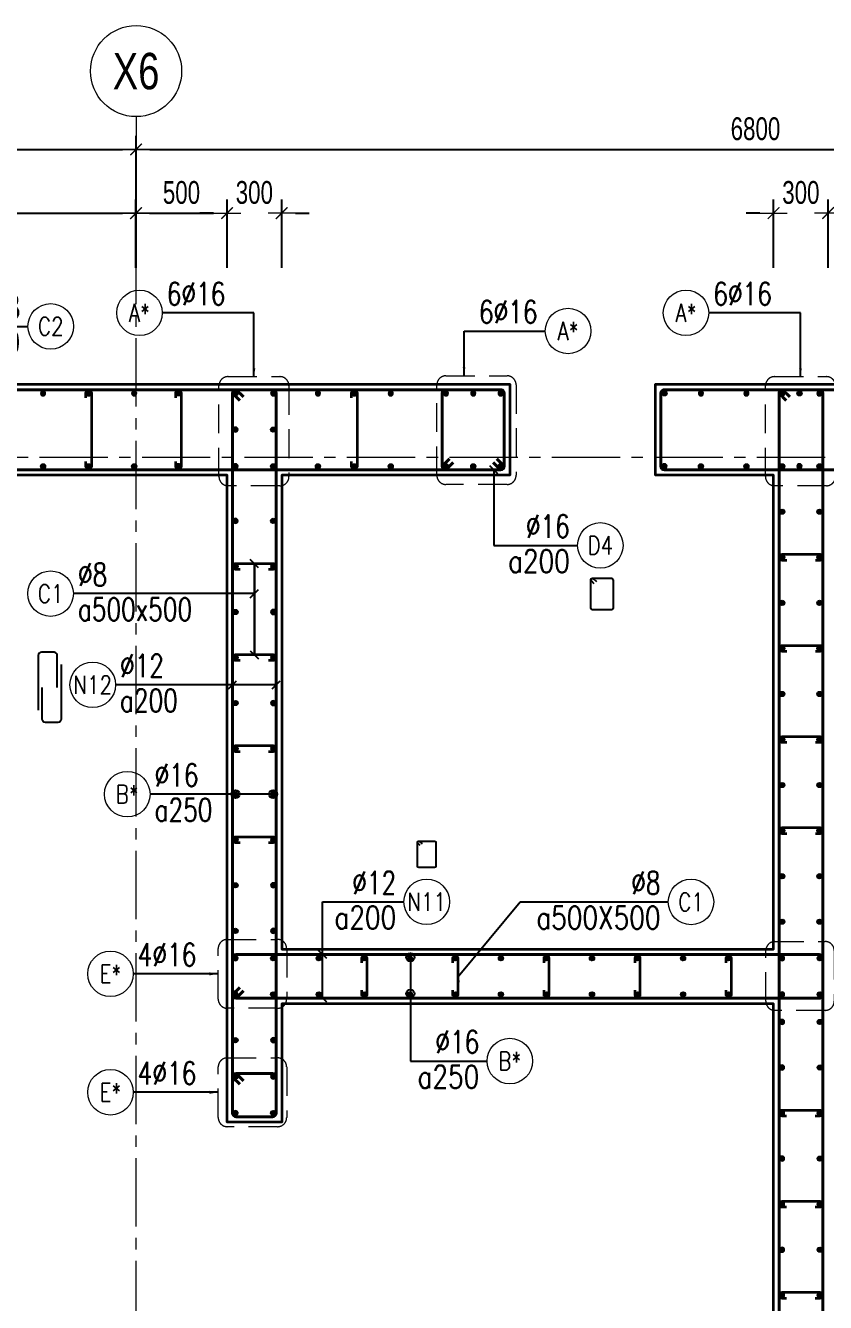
# Model space of a CAD drawing. Header units: millimetres. Extents: x 931337 to 1117500, y 19732 to 157199.
# Drawn here: x 999613 to 1004004, y 143423 to 150431 of the extents above; entities that cross this region are included whole.
import ezdxf
from ezdxf.enums import TextEntityAlignment as Align

# ---------------------------------------------------------------- set-up
doc = ezdxf.new("R2010")
doc.units = ezdxf.units.MM
doc.header["$MEASUREMENT"] = 0
doc.linetypes.add('HIDDEN2', pattern=[4.7625, 3.175, -1.5875])
doc.linetypes.add('OF_Grid_1$0$CENTER2', pattern=[1.125, 0.75, -0.125, 0.125, -0.125])
doc.layers.get('0').update_dxf_attribs({"lineweight": 20})
doc.layers.get('Defpoints').update_dxf_attribs({"color": 151, "lineweight": 9})
for name, color, linetype, lineweight in [('KC-LEADER', 153, 'Continuous', 18), ('KC-THEP', 6, 'Continuous', 40), ('NDC_S_DIM', 1, 'Continuous', 15), ('NDC_S_HIDDEN', 8, 'HIDDEN2', 13), ('NDC_S_LEADER', 1, 'Continuous', 15), ('NDC_S_REBAR', 4, 'Continuous', 35), ('NDC_S_STIRRUP', 4, 'Continuous', 40), ('NDC_S_VN TEXT', 7, 'Continuous', 20), ('NDC_S_WALL', 6, 'Continuous', 35), ('OF_Grid_1$0$NDC_S_AXIS', 5, 'OF_Grid_1$0$CENTER2', 13), ('OF_Grid_1$0$NDC_S_SYMBOL', 1, 'Continuous', 15), ('OF_Grid_1$0$NDC_S_TEXT SYMBOL', 7, 'Continuous', 20)]:
    doc.layers.add(name, color=color, linetype=linetype, lineweight=lineweight)
doc.layers.add('Leader', color=6, linetype='Continuous')
doc.layers.add('Ligature', color=1, linetype='Continuous')
doc.styles.add('NDC_ARIAL', font='arial.ttf', dxfattribs={"width": 0.85})
doc.styles.add('NDC_DIM', font='', dxfattribs={"width": 0.75})
doc.styles.add('NDC_EN TXT', font='romans.shx', dxfattribs={"width": 0.8})
doc.styles.add('OF_Grid_1$0$NDC_ANNO', font='', dxfattribs={"width": 0.8})
doc.styles.get('NDC_DIM').set_extended_font_data('Dotum')
doc.styles.get('OF_Grid_1$0$NDC_ANNO').set_extended_font_data('Dotum')
doc.dimstyles.new('NDC_1-50', dxfattribs={"dimscale": 50, "dimtxt": 2.5, "dimasz": 1, "dimexe": 1.5, "dimexo": 0, "dimgap": 0.8, "dimtad": 1, "dimdec": 0, "dimdsep": 46, "dimtxsty": 'NDC_ARIAL', "dimblk": 'DIMMARK', "dimcen": 49999.938995, "dimdle": 1.5, "dimclrd": 1, "dimclre": 1, "dimclrt": 3, "dimadec": 0, "dimazin": 0, "dimtfac": 1, "dimtdec": 0, "dimtix": 1, "dimtmove": 2, "dimatfit": 3, "dimfxl": 1, "dimarcsym": 0})
doc.dimstyles.new('NDC_dim_30', dxfattribs={"dimscale": 30, "dimtxt": 2.5, "dimasz": 1.5, "dimexe": 1.5, "dimexo": 2.5, "dimgap": 1, "dimtad": 1, "dimdec": 0, "dimzin": 0, "dimdsep": 46, "dimtxsty": 'NDC_DIM', "dimblk": 'DIMMARK', "dimcen": 0.09, "dimdle": 1.2, "dimclrd": 1, "dimclre": 1, "dimclrt": 3, "dimadec": 0, "dimazin": 0, "dimtfac": 1, "dimtdec": 0, "dimtix": 1, "dimtofl": 0, "dimtmove": 0, "dimatfit": 3, "dimfxl": 6, "dimfxlon": 1, "dimtolj": 1, "dimtzin": 0, "dimarcsym": 0})
doc.dimstyles.new('NDC_dim_50', dxfattribs={"dimscale": 50, "dimtxt": 2.5, "dimasz": 1.5, "dimexe": 1.5, "dimexo": 2.5, "dimgap": 1, "dimtad": 1, "dimdec": 0, "dimzin": 0, "dimdsep": 46, "dimtxsty": 'NDC_DIM', "dimblk": 'DIMMARK', "dimcen": 0.09, "dimdle": 1.2, "dimclrd": 1, "dimclre": 1, "dimclrt": 3, "dimadec": 0, "dimazin": 0, "dimtfac": 1, "dimtdec": 0, "dimtix": 1, "dimtofl": 0, "dimtmove": 0, "dimatfit": 3, "dimfxl": 6, "dimfxlon": 1, "dimtolj": 1, "dimtzin": 0, "dimarcsym": 0})

# ---------------------------------------------------------------- blocks, each defined once
blk = doc.blocks.new('DIMMARK')
at = {"layer": 'NDC_S_DIM', "color": 1}
blk.add_line((-1.5, 0), (1, 0), dxfattribs=at)
at = {"layer": 'NDC_S_DIM', "color": 2, "const_width": 0.1}
blk.add_lwpolyline([(-0.424, -0.424), (0.424, 0.424)], dxfattribs=at)
blk = doc.blocks.new('*U10')
blk.add_circle((2.5, 0), 2.5)
at = {"layer": 'NDC_S_VN TEXT', "color": 3, "style": 'NDC_EN TXT'}
for tag, width, p in [('DK2', 0.75, (-0.85, 0.85)), ('KC2', 0.8, (-0.85, -2.97))]:
    blk.add_attdef(tag, text='', height=2.5, dxfattribs=dict(at, width=width)).set_placement(p, align=Align.RIGHT)
at = {"layer": 'NDC_S_VN TEXT', "color": 7, "style": 'NDC_EN TXT', "width": 0.8}
blk.add_attdef('SH3', text='', height=2, dxfattribs=at).set_placement((2.5, 0), align=Align.MIDDLE)
blk = doc.blocks.new('THEP')
at = {"layer": 'KC-LEADER', "color": 6}
blk.add_circle((0, 0), 14, dxfattribs=at)
at = {"layer": 'KC-THEP'}
for p, q in [((-14, 0), (14, 0)), ((9.9, 9.9), (-9.9, -9.9)), ((-9.9, 9.9), (9.9, -9.9)), ((0, 14), (0, -14))]:
    blk.add_line(p, q, dxfattribs=at)
blk = doc.blocks.new('*U13')
blk.add_circle((-2.5, 0), 2.5)
at = {"layer": 'NDC_S_VN TEXT', "color": 3, "style": 'NDC_EN TXT', "width": 0.75}
blk.add_attdef('DK1', (0.5, 0.85), '', height=2.5, dxfattribs=at)
at = {"layer": 'NDC_S_VN TEXT', "color": 7, "style": 'NDC_EN TXT', "width": 0.8}
blk.add_attdef('SH2', text='', height=2, dxfattribs=at).set_placement((-2.5, 0), align=Align.MIDDLE)
blk = doc.blocks.new('*U11')
blk.add_circle((-2.5, 0), 2.5)
at = {"layer": 'NDC_S_VN TEXT', "color": 3, "style": 'NDC_EN TXT', "width": 0.75}
for tag, p in [('DK1', (0.5, 0.85)), ('KC1', (0.5, -2.97))]:
    blk.add_attdef(tag, p, '', height=2.5, dxfattribs=at)
at = {"layer": 'NDC_S_VN TEXT', "color": 7, "style": 'NDC_EN TXT', "width": 0.8}
blk.add_attdef('SH2', text='', height=2, dxfattribs=at).set_placement((-2.5, 0), align=Align.MIDDLE)
blk = doc.blocks.new('A$C72321851')
at = {"layer": 'Ligature'}
for points in [[(-60.9, -129.3), (-60.9, 170.9, -0.414214), (-43.3, 188.5), (25.8, 188.5, -0.414214), (43.4, 170.9), (43.4, -4.3)], [(-39.7, -4.3), (-39.7, -179.5, 0.414214), (-22.1, -197.1), (47, -197.1, 0.414214), (64.6, -179.5), (64.6, 120.7)]]:
    blk.add_lwpolyline(points, format="xyb", dxfattribs=at)
blk = doc.blocks.new('*U12')
blk.add_circle((-2.5, 0), 2.5)
at = {"layer": 'NDC_S_VN TEXT', "color": 3, "style": 'NDC_EN TXT', "width": 0.75}
for tag, p in [('DK1', (0.5, 0.85)), ('KC1', (0.5, -2.97))]:
    blk.add_attdef(tag, p, '', height=2.5, dxfattribs=at)
at = {"layer": 'NDC_S_VN TEXT', "color": 7, "style": 'NDC_EN TXT', "width": 0.8}
blk.add_attdef('SH2', text='', height=2, dxfattribs=at).set_placement((-2.5, 0), align=Align.MIDDLE)
blk = doc.blocks.new('*U9')
blk.add_circle((2.5, 0), 2.5)
at = {"layer": 'NDC_S_VN TEXT', "color": 3, "style": 'NDC_EN TXT', "width": 0.75}
blk.add_attdef('DK2', text='', height=2.5, dxfattribs=at).set_placement((-0.85, 0.85), align=Align.RIGHT)
at = {"layer": 'NDC_S_VN TEXT', "color": 7, "style": 'NDC_EN TXT', "width": 0.8}
blk.add_attdef('SH3', text='', height=2, dxfattribs=at).set_placement((2.5, 0), align=Align.MIDDLE)
blk = doc.blocks.new('*U157')
at = {"layer": 'KC-THEP', "rotation": 9.66856443638095}
for p in [(0, 99.3), (0, -99.3)]:
    blk.add_blockref('THEP', p, dxfattribs=at)
blk = doc.blocks.new('*U156')
at = {"layer": 'NDC_S_HIDDEN', "color": 0, "linetype": 'ByBlock', "lineweight": -2, "transparency": 16777216}
for p in [(0, 0), (250, 0), (500, 0), (750, 0), (1000, 0), (1250, 0), (1500, 0), (1750, 0), (2000, 0), (2250, 0), (2500, 0)]:
    blk.add_blockref('*U157', p, dxfattribs=at)
blk = doc.blocks.new('*U159')
at = {"layer": 'NDC_S_REBAR'}
blk.add_lwpolyline([(-15, -75), (-15, -100, 1), (15, -100), (15, 100, 1), (-15, 100), (-15, 75)], format="xyb", dxfattribs=at)
blk = doc.blocks.new('*U158')
at = {"layer": 'NDC_S_HIDDEN', "color": 0, "linetype": 'ByBlock', "lineweight": -2, "transparency": 16777216}
for p in [(0, 0), (500, 0), (1000, 0), (1500, 0), (2000, 0)]:
    blk.add_blockref('*U159', p, dxfattribs=at)
blk = doc.blocks.new('*U87')
at = {"layer": 'OF_Grid_1$0$NDC_S_SYMBOL'}
blk.add_line((0, 5), (0, 9), dxfattribs=at)
blk.add_circle((0, 0), 5, dxfattribs=at)
at = {"layer": 'OF_Grid_1$0$NDC_S_TEXT SYMBOL', "color": 7, "style": 'OF_Grid_1$0$NDC_ANNO', "width": 0.8}
blk.add_attdef('GRID', text='', height=4, dxfattribs=at).set_placement((0, 0), align=Align.MIDDLE)
blk = doc.blocks.new('*D170')
at = {"layer": 'Defpoints', "color": 0, "ltscale": 200, "transparency": 16777216}
for p in [(1000220.2, 149401.2), (1000220.2, 148634.7), (995320.2, 147781.2)]:
    blk.add_point(p, dxfattribs=at)
at = {"layer": 'NDC_S_DIM', "color": 1, "lineweight": -2, "ltscale": 200, "transparency": 16777216}
for p, q in [((995320.2, 149101.2), (995320.2, 149476.2)), ((1000220.2, 149101.2), (1000220.2, 149476.2)), ((995395.2, 149401.2), (1000145.2, 149401.2))]:
    blk.add_line(p, q, dxfattribs=at)
at = {"layer": 'NDC_S_DIM', "color": 1, "lineweight": -2, "ltscale": 200, "transparency": 16777216, "xscale": 75, "yscale": 75, "zscale": 75, "rotation": 180}
blk.add_blockref('DIMMARK', (995320.2, 149401.2), dxfattribs=at)
at = {"layer": 'NDC_S_DIM', "color": 1, "lineweight": -2, "ltscale": 200, "transparency": 16777216, "xscale": 75, "yscale": 75, "zscale": 75}
blk.add_blockref('DIMMARK', (1000220.2, 149401.2), dxfattribs=at)
at = {"layer": 'NDC_S_DIM', "color": 3, "ltscale": 200, "transparency": 16777216, "insert": (997770.2, 149513.8), "char_height": 125, "attachment_point": 5, "style": 'NDC_DIM'}
blk.add_mtext('\\A1;4900', dxfattribs=at)
blk = doc.blocks.new('*D171')
at = {"layer": 'Defpoints', "color": 0, "ltscale": 200, "transparency": 16777216}
for p in [(1000719.4, 149401.2), (1000219.2, 148634.7), (1000719.4, 148134.7)]:
    blk.add_point(p, dxfattribs=at)
at = {"layer": 'NDC_S_DIM', "color": 1, "lineweight": -2, "ltscale": 200, "transparency": 16777216}
for p, q in [((1000219.2, 149101.2), (1000219.2, 149476.2)), ((1000719.4, 149101.2), (1000719.4, 149476.2)), ((1000294.2, 149401.2), (1000644.4, 149401.2))]:
    blk.add_line(p, q, dxfattribs=at)
at = {"layer": 'NDC_S_DIM', "color": 1, "lineweight": -2, "ltscale": 200, "transparency": 16777216, "xscale": 75, "yscale": 75, "zscale": 75, "rotation": 180}
blk.add_blockref('DIMMARK', (1000219.2, 149401.2), dxfattribs=at)
at = {"layer": 'NDC_S_DIM', "color": 1, "lineweight": -2, "ltscale": 200, "transparency": 16777216, "xscale": 75, "yscale": 75, "zscale": 75}
blk.add_blockref('DIMMARK', (1000719.4, 149401.2), dxfattribs=at)
at = {"layer": 'NDC_S_DIM', "color": 3, "ltscale": 200, "transparency": 16777216, "insert": (1000469.3, 149513.8), "char_height": 125, "attachment_point": 5, "style": 'NDC_DIM'}
blk.add_mtext('\\A1;500', dxfattribs=at)
blk = doc.blocks.new('*D172')
at = {"layer": 'Defpoints', "color": 0, "ltscale": 200, "transparency": 16777216}
for p in [(1001019.4, 149401.2), (1000719.4, 148134.7), (1001019.4, 148134.7)]:
    blk.add_point(p, dxfattribs=at)
at = {"layer": 'NDC_S_DIM', "color": 1, "lineweight": -2, "ltscale": 200, "transparency": 16777216}
for p, q in [((1000719.4, 149101.2), (1000719.4, 149476.2)), ((1001019.4, 149101.2), (1001019.4, 149476.2)), ((1000644.4, 149401.2), (1000569.4, 149401.2)), ((1001094.4, 149401.2), (1001169.4, 149401.2))]:
    blk.add_line(p, q, dxfattribs=at)
at = {"layer": 'NDC_S_DIM', "color": 1, "lineweight": -2, "ltscale": 200, "transparency": 16777216, "xscale": 75, "yscale": 75, "zscale": 75}
blk.add_blockref('DIMMARK', (1000719.4, 149401.2), dxfattribs=at)
at = {"layer": 'NDC_S_DIM', "color": 1, "lineweight": -2, "ltscale": 200, "transparency": 16777216, "xscale": 75, "yscale": 75, "zscale": 75, "rotation": 180}
blk.add_blockref('DIMMARK', (1001019.4, 149401.2), dxfattribs=at)
at = {"layer": 'NDC_S_DIM', "color": 3, "ltscale": 200, "transparency": 16777216, "insert": (1000869.4, 149513.8), "char_height": 125, "attachment_point": 5, "style": 'NDC_DIM'}
blk.add_mtext('\\A1;300', dxfattribs=at)
blk = doc.blocks.new('*D173')
at = {"layer": 'Defpoints', "color": 0, "ltscale": 200, "transparency": 16777216}
for p in [(1004019.4, 149401.2), (1003719.4, 148134.7), (1004019.4, 148134.7)]:
    blk.add_point(p, dxfattribs=at)
at = {"layer": 'NDC_S_DIM', "color": 1, "lineweight": -2, "ltscale": 200, "transparency": 16777216}
for p, q in [((1003719.4, 149101.2), (1003719.4, 149476.2)), ((1004019.4, 149101.2), (1004019.4, 149476.2)), ((1003644.4, 149401.2), (1003569.4, 149401.2)), ((1004094.4, 149401.2), (1004169.4, 149401.2))]:
    blk.add_line(p, q, dxfattribs=at)
at = {"layer": 'NDC_S_DIM', "color": 1, "lineweight": -2, "ltscale": 200, "transparency": 16777216, "xscale": 75, "yscale": 75, "zscale": 75}
blk.add_blockref('DIMMARK', (1003719.4, 149401.2), dxfattribs=at)
at = {"layer": 'NDC_S_DIM', "color": 1, "lineweight": -2, "ltscale": 200, "transparency": 16777216, "xscale": 75, "yscale": 75, "zscale": 75, "rotation": 180}
blk.add_blockref('DIMMARK', (1004019.4, 149401.2), dxfattribs=at)
at = {"layer": 'NDC_S_DIM', "color": 3, "ltscale": 200, "transparency": 16777216, "insert": (1003869.4, 149513.8), "char_height": 125, "attachment_point": 5, "style": 'NDC_DIM'}
blk.add_mtext('\\A1;300', dxfattribs=at)
blk = doc.blocks.new('*D174')
at = {"layer": 'Defpoints', "color": 0, "ltscale": 200, "transparency": 16777216}
for p in [(1006719.4, 149401.2), (1004019.4, 148134.7), (1006719.4, 148096.3)]:
    blk.add_point(p, dxfattribs=at)
at = {"layer": 'NDC_S_DIM', "color": 1, "lineweight": -2, "ltscale": 200, "transparency": 16777216}
for p, q in [((1004019.4, 149101.2), (1004019.4, 149476.2)), ((1006719.4, 149101.2), (1006719.4, 149476.2)), ((1004094.4, 149401.2), (1006644.4, 149401.2))]:
    blk.add_line(p, q, dxfattribs=at)
at = {"layer": 'NDC_S_DIM', "color": 1, "lineweight": -2, "ltscale": 200, "transparency": 16777216, "xscale": 75, "yscale": 75, "zscale": 75, "rotation": 180}
blk.add_blockref('DIMMARK', (1004019.4, 149401.2), dxfattribs=at)
at = {"layer": 'NDC_S_DIM', "color": 1, "lineweight": -2, "ltscale": 200, "transparency": 16777216, "xscale": 75, "yscale": 75, "zscale": 75}
blk.add_blockref('DIMMARK', (1006719.4, 149401.2), dxfattribs=at)
at = {"layer": 'NDC_S_DIM', "color": 3, "ltscale": 200, "transparency": 16777216, "insert": (1005369.4, 149513.8), "char_height": 125, "attachment_point": 5, "style": 'NDC_DIM'}
blk.add_mtext('\\A1;2700', dxfattribs=at)
blk = doc.blocks.new('*D176')
at = {"layer": 'Defpoints', "color": 0, "ltscale": 200, "transparency": 16777216}
for p in [(1000220.2, 149750.9), (992120.2, 148409.6), (1000220.2, 147840.7)]:
    blk.add_point(p, dxfattribs=at)
at = {"layer": 'NDC_S_DIM', "color": 1, "lineweight": -2, "ltscale": 200, "transparency": 16777216}
for p, q in [((992120.2, 149450.9), (992120.2, 149825.9)), ((1000220.2, 149450.9), (1000220.2, 149825.9)), ((992195.2, 149750.9), (1000145.2, 149750.9))]:
    blk.add_line(p, q, dxfattribs=at)
at = {"layer": 'NDC_S_DIM', "color": 1, "lineweight": -2, "ltscale": 200, "transparency": 16777216, "xscale": 75, "yscale": 75, "zscale": 75, "rotation": 180}
blk.add_blockref('DIMMARK', (992120.2, 149750.9), dxfattribs=at)
at = {"layer": 'NDC_S_DIM', "color": 1, "lineweight": -2, "ltscale": 200, "transparency": 16777216, "xscale": 75, "yscale": 75, "zscale": 75}
blk.add_blockref('DIMMARK', (1000220.2, 149750.9), dxfattribs=at)
at = {"layer": 'NDC_S_DIM', "color": 3, "ltscale": 200, "transparency": 16777216, "insert": (996170.2, 149863.5), "char_height": 125, "attachment_point": 5, "style": 'NDC_DIM'}
blk.add_mtext('\\A1;8100', dxfattribs=at)
blk = doc.blocks.new('*D177')
at = {"layer": 'Defpoints', "color": 0, "ltscale": 200, "transparency": 16777216}
for p in [(1007020.4, 149750.9), (1000220.2, 147840.7), (1007020.4, 147210.9)]:
    blk.add_point(p, dxfattribs=at)
at = {"layer": 'NDC_S_DIM', "color": 1, "lineweight": -2, "ltscale": 200, "transparency": 16777216}
for p, q in [((1000220.2, 149450.9), (1000220.2, 149825.9)), ((1007020.4, 149450.9), (1007020.4, 149825.9)), ((1000295.2, 149750.9), (1006945.4, 149750.9))]:
    blk.add_line(p, q, dxfattribs=at)
at = {"layer": 'NDC_S_DIM', "color": 1, "lineweight": -2, "ltscale": 200, "transparency": 16777216, "xscale": 75, "yscale": 75, "zscale": 75, "rotation": 180}
blk.add_blockref('DIMMARK', (1000220.2, 149750.9), dxfattribs=at)
at = {"layer": 'NDC_S_DIM', "color": 1, "lineweight": -2, "ltscale": 200, "transparency": 16777216, "xscale": 75, "yscale": 75, "zscale": 75}
blk.add_blockref('DIMMARK', (1007020.4, 149750.9), dxfattribs=at)
at = {"layer": 'NDC_S_DIM', "color": 3, "ltscale": 200, "transparency": 16777216, "insert": (1003620.3, 149863.5), "char_height": 125, "attachment_point": 5, "style": 'NDC_DIM'}
blk.add_mtext('\\A1;6800', dxfattribs=at)

msp = doc.modelspace()

# ---------------------------------------------------------------- linework, layer by layer
at = {"layer": 'Ligature'}
for points in [[(1002735.566, 147367.046), (1002719.6, 147383.011, -0.66817864), (1002725.373, 147396.95), (1002830.002, 147396.95, -0.41421356), (1002838.167, 147388.785), (1002838.167, 147231.677, -0.41421356), (1002830.002, 147223.512), (1002725.373, 147223.512, -0.41421356), (1002717.209, 147231.677), (1002717.209, 147388.785, -0.66817864), (1002731.147, 147394.558), (1002747.113, 147378.592)], [(1001780.484, 145929.889), (1001767.179, 145943.194, -0.66817864), (1001771.99, 145954.809), (1001859.181, 145954.809, -0.41421356), (1001865.985, 145948.005), (1001865.985, 145817.082, -0.41421356), (1001859.181, 145810.278), (1001771.99, 145810.278, -0.41421356), (1001765.186, 145817.082), (1001765.186, 145948.005, -0.66817864), (1001776.801, 145952.816), (1001790.106, 145939.512)]]:
    msp.add_lwpolyline(points, format="xyb", dxfattribs=at)
at = {"layer": 'NDC_S_HIDDEN', "ltscale": 50}
for points in [[(1000725.144, 148503.626), (1001009.406, 148503.626, -0.41421356), (1001059.406, 148453.626), (1001059.406, 147954.805, -0.41421356), (1001009.406, 147904.805), (1000725.144, 147904.805, -0.41421356), (1000675.144, 147954.805), (1000675.144, 148453.626, -0.41421356)], [(1001921.087, 148508.243), (1002256.311, 148508.243, -0.41421356), (1002306.311, 148458.243), (1002306.311, 147962.085, -0.41421356), (1002256.311, 147912.085), (1001921.087, 147912.085, -0.41421356), (1001871.087, 147962.085), (1001871.087, 148458.243, -0.41421356)], [(1003725.144, 148503.626), (1004009.406, 148503.626, -0.41421356), (1004059.406, 148453.626), (1004059.406, 147954.805, -0.41421356), (1004009.406, 147904.805), (1003725.144, 147904.805, -0.41421356), (1003675.144, 147954.805), (1003675.144, 148453.626, -0.41421356)], [(1000720.944, 145415.01), (1000996.788, 145415.01, -0.41421356), (1001046.788, 145365.01), (1001046.788, 145087.46, -0.41421356), (1000996.788, 145037.46), (1000720.944, 145037.46, -0.41421356), (1000670.944, 145087.46), (1000670.944, 145365.01, -0.41421356)], [(1003726.91, 145403.475), (1004002.753, 145403.475, -0.41421356), (1004052.753, 145353.475), (1004052.753, 145075.925, -0.41421356), (1004002.753, 145025.925), (1003726.91, 145025.925, -0.41421356), (1003676.91, 145075.925), (1003676.91, 145353.475, -0.41421356)], [(1000720.944, 144765.01), (1000996.788, 144765.01, -0.41421356), (1001046.788, 144715.01), (1001046.788, 144437.46, -0.41421356), (1000996.788, 144387.46), (1000720.944, 144387.46, -0.41421356), (1000670.944, 144437.46), (1000670.944, 144715.01, -0.41421356)]]:
    msp.add_lwpolyline(points, format="xyb", close=True, dxfattribs=at)
at = {"layer": 'NDC_S_REBAR'}
for points in [[(999944.649, 148387.085), (999944.649, 148412.085, -1), (999974.649, 148412.085), (999974.649, 148012.085, -1), (999944.649, 148012.085), (999944.649, 148037.085)], [(1000437.624, 148387.085), (1000437.624, 148412.085, -1), (1000467.624, 148412.085), (1000467.624, 148012.085, -1), (1000437.624, 148012.085), (1000437.624, 148037.085)], [(1001403.215, 148387.085), (1001403.215, 148412.085, -1), (1001433.215, 148412.085), (1001433.215, 148012.085, -1), (1001403.215, 148012.085), (1001403.215, 148037.085)], [(1003949.489, 147497.085), (1003974.489, 147497.085, 1), (1003974.489, 147527.085), (1003767.465, 147527.085, 1), (1003767.465, 147497.085), (1003792.465, 147497.085)], [(1000947.897, 147447.085), (1000972.897, 147447.085, 1), (1000972.897, 147477.085), (1000765.873, 147477.085, 1), (1000765.873, 147447.085), (1000790.873, 147447.085)], [(1003949.489, 146997.085), (1003974.489, 146997.085, 1), (1003974.489, 147027.085), (1003767.465, 147027.085, 1), (1003767.465, 146997.085), (1003792.465, 146997.085)], [(1000947.897, 146947.085), (1000972.897, 146947.085, 1), (1000972.897, 146977.085), (1000765.873, 146977.085, 1), (1000765.873, 146947.085), (1000790.873, 146947.085)], [(1000947.897, 146447.085), (1000972.897, 146447.085, 1), (1000972.897, 146477.085), (1000765.873, 146477.085, 1), (1000765.873, 146447.085), (1000790.873, 146447.085)], [(1003949.489, 146497.085), (1003974.489, 146497.085, 1), (1003974.489, 146527.085), (1003767.465, 146527.085, 1), (1003767.465, 146497.085), (1003792.465, 146497.085)], [(1000947.897, 145947.085), (1000972.897, 145947.085, 1), (1000972.897, 145977.085), (1000765.873, 145977.085, 1), (1000765.873, 145947.085), (1000790.873, 145947.085)], [(1003949.489, 145997.085), (1003974.489, 145997.085, 1), (1003974.489, 146027.085), (1003767.465, 146027.085, 1), (1003767.465, 145997.085), (1003792.465, 145997.085)], [(1003947.897, 144447.085), (1003972.897, 144447.085, 1), (1003972.897, 144477.085), (1003765.873, 144477.085, 1), (1003765.873, 144447.085), (1003790.873, 144447.085)], [(1003947.897, 143947.085), (1003972.897, 143947.085, 1), (1003972.897, 143977.085), (1003765.873, 143977.085, 1), (1003765.873, 143947.085), (1003790.873, 143947.085)], [(1003947.897, 143447.085), (1003972.897, 143447.085, 1), (1003972.897, 143477.085), (1003765.873, 143477.085, 1), (1003765.873, 143447.085), (1003790.873, 143447.085)]]:
    msp.add_lwpolyline(points, format="xyb", dxfattribs=at)
at = {"layer": 'NDC_S_STIRRUP'}
for points in [[(1002181.087, 148032.085), (1002221.087, 147992.085, 0.41421356), (1002241.087, 148012.085), (1002241.087, 148412.085, 0.41421356), (1002221.087, 148432.085), (994870.185, 148432.085, 0.41421356), (994850.185, 148412.085), (994850.185, 148012.085, 0.41421356), (994870.185, 147992.085), (1002221.087, 147992.085, 0.41421356), (1002241.087, 148012.085), (1002201.087, 148052.085)], [(1000789.385, 148372.085), (1000749.385, 148412.085, -0.41421356), (1000769.385, 148432.085), (1000969.385, 148432.085, -0.41421356), (1000989.385, 148412.085), (1000989.385, 144462.085, -0.41421356), (1000969.385, 144442.085), (1000769.385, 144442.085, -0.41421356), (1000749.385, 144462.085), (1000749.385, 148412.085, -0.41421356), (1000769.385, 148432.085), (1000809.385, 148392.085)], [(1001941.087, 148052.085), (1001901.087, 148012.085, 0.41421356), (1001921.087, 147992.085), (1002221.087, 147992.085, 0.41421356), (1002241.087, 148012.085), (1002241.087, 148412.085, 0.41421356), (1002221.087, 148432.085), (1001921.087, 148432.085, 0.41421356), (1001901.087, 148412.085), (1001901.087, 148012.085, 0.41421356), (1001921.087, 147992.085), (1001961.087, 148032.085)], [(1006929.385, 148032.085), (1006969.385, 147992.085, 0.41421356), (1006989.385, 148012.085), (1006989.385, 148412.085, 0.41421356), (1006969.385, 148432.085), (1003120.555, 148432.085, 0.41421356), (1003100.555, 148412.085), (1003100.555, 148012.085, 0.41421356), (1003120.555, 147992.085), (1006969.385, 147992.085, 0.41421356), (1006989.385, 148012.085), (1006949.385, 148052.085)], [(1003789.385, 148372.085), (1003749.385, 148412.085, -0.41421356), (1003769.385, 148432.085), (1003969.385, 148432.085, -0.41421356), (1003989.385, 148412.085), (1003989.385, 136112.085, -0.41421356), (1003969.385, 136092.085), (1003769.385, 136092.085, -0.41421356), (1003749.385, 136112.085), (1003749.385, 148412.085, -0.41421356), (1003769.385, 148432.085), (1003809.385, 148392.085)], [(1000809.385, 145132.085), (1000769.385, 145092.085, -0.41421356), (1000749.385, 145112.085), (1000749.385, 145312.085, -0.41421356), (1000769.385, 145332.085), (1003969.385, 145332.085, -0.41421356), (1003989.385, 145312.085), (1003989.385, 145112.085, -0.41435759), (1003969.385, 145092.085), (1000769.385, 145092.085, -0.41421356), (1000749.385, 145112.085), (1000789.385, 145152.085)], [(1000789.385, 144619.871), (1000749.385, 144659.871, -0.41421356), (1000769.385, 144679.871), (1000969.385, 144679.871, -0.41421356), (1000989.385, 144659.871), (1000989.385, 144462.085, -0.41421356), (1000969.385, 144442.085), (1000769.385, 144442.085, -0.41421356), (1000749.385, 144462.085), (1000749.385, 144659.871, -0.41421356), (1000769.385, 144679.871), (1000809.385, 144639.871)]]:
    msp.add_lwpolyline(points, format="xyb", dxfattribs=at)
at = {"layer": 'NDC_S_WALL'}
for points in [[(994819.385, 148462.085), (1002271.087, 148462.085), (1002271.087, 147962.085), (1001019.385, 147962.085), (1001019.385, 145362.085), (1003719.385, 145362.085), (1003719.385, 147962.085), (1003071.355, 147962.085), (1003071.355, 148462.085), (1007019.385, 148462.085), (1007019.385, 136062.085)], [(1003719.385, 139662.085), (1003719.385, 145062.085), (1001019.385, 145062.085), (1001019.385, 144412.085), (1000719.385, 144412.085), (1000719.385, 147962.085), (998419.385, 147962.085)]]:
    msp.add_lwpolyline(points, dxfattribs=at)
at = {"layer": 'OF_Grid_1$0$NDC_S_AXIS', "ltscale": 500}
for p, q in [((1000220.185, 134839.085), (1000220.185, 149730.545)), ((990127.702, 148062.085), (1008748.29, 148062.085))]:
    msp.add_line(p, q, dxfattribs=at)

# ---------------------------------------------------------------- block references
at = {"layer": 'KC-THEP', "xscale": -1}
for p, rotation in [((999709.649, 148412.085), 170.331435563619), ((999959.649, 148412.085), 170.331435563619), ((1000209.649, 148412.085), 170.331435563619), ((1000972.897, 148412.085), 170.331435563619), ((1001218.215, 148412.085), 170.331435563619), ((1001418.215, 148412.085), 170.331435563619), ((1001618.215, 148412.085), 170.331435563619), ((1001921.087, 148412.085), 170.331435563619), ((1002071.087, 148412.085), 170.331435563619), ((1002221.087, 148412.085), 170.331435563619), ((1003320.555, 148412.085), 170.331435563619), ((1003570.555, 148412.085), 170.331435563619), ((1003767.465, 148412.085), 170.331435563619), ((1003971.257, 148412.085), 170.331435563619), ((1000765.873, 148212.938), 350.3314355636191), ((1000452.624, 148012.085), 350.3314355636191), ((1000765.873, 148012.085), 350.3314355636191), ((1003120.555, 148012.085), 350.3314355636191), ((1003861.625, 148012.085), 350.3314355636191), ((1000765.873, 147712.085), 350.3314355636191), ((1000972.897, 147462.085), 170.331435563619), ((1000972.897, 147212.085), 170.331435563619), ((1000972.897, 146962.085), 170.331435563619), ((1000972.897, 146712.085), 170.331435563619), ((1000972.897, 146462.085), 170.331435563619), ((1000972.897, 146212.085), 170.331435563619), ((1000972.897, 145962.085), 170.331435563619), ((1000972.897, 145712.085), 170.331435563619), ((1000972.897, 145462.085), 170.331435563619), ((1000765.873, 145311.658), 350.3314355636191), ((1003765.873, 145311.658), 350.3314355636191), ((1000765.873, 145113.069), 350.3314355636191), ((1003765.873, 145113.069), 350.3314355636191), ((1003765.873, 144962.085), 350.3314355636191), ((1000972.897, 144862.085), 170.331435563619), ((1003765.873, 144712.085), 350.3314355636191), ((1000972.897, 144662.085), 170.331435563619), ((1000765.873, 144462.085), 350.3314355636191), ((1003765.873, 144462.085), 350.3314355636191), ((1003765.873, 144212.085), 350.3314355636191), ((1003765.873, 143962.085), 350.3314355636191), ((1003765.873, 143712.085), 350.3314355636191), ((1003765.873, 143462.085), 350.3314355636191)]:
    msp.add_blockref('THEP', p, dxfattribs=dict(at, rotation=rotation))
at = {"layer": 'KC-THEP'}
for p, rotation in [((1000452.624, 148412.085), 189.6685644363809), ((1000765.873, 148412.085), 189.668564436381), ((1003120.555, 148412.085), 189.6685644363809), ((1003861.625, 148412.085), 189.668564436381), ((1000972.897, 148212.938), 9.66856443638095), ((999709.649, 148012.085), 9.668564436380946), ((999959.649, 148012.085), 9.668564436380946), ((1000209.649, 148012.085), 9.668564436380946), ((1000972.897, 148012.085), 9.668564436380946), ((1001218.215, 148012.085), 9.668564436380946), ((1001418.215, 148012.085), 9.668564436380946), ((1001618.215, 148012.085), 9.668564436380946), ((1001921.087, 148012.085), 9.668564436380946), ((1002071.087, 148012.085), 9.668564436380946), ((1002221.087, 148012.085), 9.668564436380946), ((1003320.555, 148012.085), 9.668564436380946), ((1003570.555, 148012.085), 9.668564436380946), ((1003767.465, 148012.085), 9.668564436380926), ((1003971.257, 148012.085), 9.668564436380926), ((1000972.897, 147712.085), 9.668564436380946), ((1003767.465, 147762.085), 9.668564436380926), ((1003971.257, 147762.085), 9.668564436380926), ((1003767.465, 147512.085), 9.668564436380926), ((1003971.257, 147512.085), 9.668564436380926), ((1000765.873, 147462.085), 189.6685644363809), ((1003767.465, 147262.085), 9.668564436380926), ((1003971.257, 147262.085), 9.668564436380926), ((1000765.873, 147212.085), 189.6685644363809), ((1003767.465, 147012.085), 9.668564436380926), ((1003971.257, 147012.085), 9.668564436380926), ((1000765.873, 146962.085), 189.6685644363809), ((1003767.465, 146762.085), 9.668564436380926), ((1003971.257, 146762.085), 9.668564436380926), ((1000765.873, 146712.085), 189.6685644363809), ((1000765.873, 146462.085), 189.6685644363809), ((1003767.465, 146512.085), 9.668564436380926), ((1003971.257, 146512.085), 9.668564436380926), ((1003767.465, 146262.085), 9.668564436380926), ((1003971.257, 146262.085), 9.668564436380926), ((1000765.873, 146212.085), 189.6685644363809), ((1000765.873, 145962.085), 189.6685644363809), ((1003767.465, 146012.085), 9.668564436380926), ((1003971.257, 146012.085), 9.668564436380926), ((1003767.465, 145762.085), 9.668564436380926), ((1003971.257, 145762.085), 9.668564436380926), ((1000765.873, 145712.085), 189.6685644363809), ((1003767.465, 145512.085), 9.668564436380926), ((1003971.257, 145512.085), 9.668564436380926), ((1000765.873, 145462.085), 189.6685644363809), ((1003972.897, 145311.658), 9.668564436380926), ((1003972.897, 145113.069), 9.668564436380926), ((1003972.897, 144962.085), 9.668564436380953), ((1000765.873, 144862.085), 189.6685644363809), ((1003972.897, 144712.085), 9.668564436380953), ((1000765.873, 144662.085), 189.6685644363809), ((1000972.897, 144462.085), 9.668564436380946), ((1003972.897, 144462.085), 9.668564436380953), ((1003972.897, 144212.085), 9.668564436380953), ((1003972.897, 143962.085), 9.668564436380953), ((1003972.897, 143712.085), 9.668564436380953), ((1003972.897, 143462.085), 9.668564436380953)]:
    msp.add_blockref('THEP', p, dxfattribs=dict(at, rotation=rotation))
at = {"layer": 'Leader', "rotation": 179.9999999999999}
msp.add_blockref('A$C72321851', (999747.829, 146794.022), dxfattribs=at)
at = {"layer": 'NDC_S_HIDDEN'}
for name, p in [('*U156', (1000972.897, 145212.364)), ('*U158', (1001472.897, 145211.658))]:
    msp.add_blockref(name, p, dxfattribs=at)
at = {"layer": 'NDC_S_VN TEXT', "xscale": 50, "yscale": 50, "zscale": 50}
for name, p, values in [('*U13', (1000363.842, 148853.567), {'SH2': 'A*', 'DK1': '6%%C16'}), ('*U13', (1003363.842, 148853.567), {'SH2': 'A*', 'DK1': '6%%C16'}), ('*U10', (999626.697, 148779.427), {'SH3': 'C2', 'DK2': '%%c8', 'KC2': 'a500X500'}), ('*U9', (1002466.351, 148754.105), {'SH3': 'A*', 'DK2': '6%%C16'}), ('*U10', (1002643.529, 147577.403), {'SH3': 'D4', 'DK2': '%%C16', 'KC2': 'a200'}), ('*U12', (999876.072, 147312.723), {'SH2': 'C1', 'DK1': '%%c8', 'KC1': 'a500x500'}), ('*U11', (1000106.998, 146812.266), {'SH2': 'N12', 'DK1': '%%C12', 'KC1': 'a200'}), ('*U11', (1000296.926, 146212.085), {'SH2': 'B*', 'DK1': '%%C16', 'KC1': 'a250'}), ('*U10', (1001690.428, 145621.284), {'SH3': 'N11', 'DK2': '%%C12', 'KC2': 'a200'}), ('*U10', (1003141.397, 145620.648), {'SH3': 'C1', 'DK2': '%%c8', 'KC2': 'a500X500'}), ('*U13', (1000204.538, 145226.235), {'SH2': 'E*', 'DK1': '4%%C16'}), ('*U10', (1002146.603, 144747.502), {'SH3': 'B*', 'DK2': '%%C16', 'KC2': 'a250'}), ('*U13', (1000204.538, 144576.235), {'SH2': 'E*', 'DK1': '4%%C16'})]:
    msp.add_blockref(name, p, dxfattribs=at).add_auto_attribs(values)
at = {"layer": 'OF_Grid_1$0$NDC_S_AXIS'}
ref = msp.add_blockref('*U87', (1000220.185, 150180.545), dxfattribs=dict(at, xscale=50, yscale=50, zscale=50, rotation=180))
ref.add_attrib('GRID', 'X6', dxfattribs={"layer": 'OF_Grid_1$0$NDC_S_TEXT SYMBOL', "color": 7, "height": 200, "style": 'OF_Grid_1$0$NDC_ANNO', "width": 0.8}).set_placement((1000220.185, 150180.545), align=Align.MIDDLE)

# ---------------------------------------------------------------- dimensions: what is measured, and where the dimension line sits
at = {"layer": 'NDC_S_DIM', "ltscale": 200}
dim = msp.add_linear_dim(base=(1000220.185, 149750.928), p1=(992120.185, 148409.58), p2=(1000220.185, 147840.666), dimstyle='NDC_dim_50', dxfattribs=at)
dim.commit()
dim.dimension.update_dxf_attribs({"geometry": '*D176', "text_midpoint": (996170.185, 149863.513)})
for base, p1, p2, picture, middle in [((1007020.385, 149750.928), (1000220.185, 147840.666), (1007020.385, 147210.921), '*D177', (1003620.285, 149863.513)), ((1000220.185, 149401.187), (995320.185, 147781.159), (1000220.185, 148634.704), '*D170', (997770.185, 149513.772)), ((1000719.385, 149401.187), (1000219.185, 148634.704), (1000719.385, 148134.704), '*D171', (1000469.285, 149513.772)), ((1001019.385, 149401.187), (1000719.385, 148134.704), (1001019.385, 148134.704), '*D172', (1000869.385, 149513.772)), ((1004019.385, 149401.187), (1003719.385, 148134.704), (1004019.385, 148134.704), '*D173', (1003869.385, 149513.772)), ((1006719.385, 149401.187), (1004019.385, 148134.704), (1006719.385, 148096.336), '*D174', (1005369.385, 149513.772))]:
    dim = msp.add_linear_dim(base=base, p1=p1, p2=p2, dimstyle='NDC_dim_50', override={"dimtmove": 1}, dxfattribs=at)
    dim.commit()
    dim.dimension.update_dxf_attribs({"geometry": picture, "text_midpoint": middle})

# ---------------------------------------------------------------- leaders
at = {"layer": 'NDC_S_LEADER'}
for points, override in [([(1000867.275, 148503.626), (1000867.275, 148853.567), (1000367.727, 148853.567)], {"dimgap": 1, "dimtad": 0}), ([(1003867.275, 148503.626), (1003867.275, 148853.567), (1003367.727, 148853.567)], {"dimgap": 1, "dimtad": 0}), ([(998813.801, 148212.085), (998813.801, 148779.426), (999626.697, 148779.426)], {"dimtad": 0, "dimldrblk": 'Oblique'}), ([(1002020.6, 148510.23), (1002020.6, 148753.924), (1002466.35, 148753.924)], {"dimtad": 0}), ([(1002184.004, 147992.085), (1002184.004, 147577.403), (1002643.529, 147577.403)], {"dimtad": 0, "dimldrblk": 'Oblique'}), ([(1000869.385, 147477.085), (1000869.385, 146977.085)], {"dimtad": 0, "dimldrblk": 'Oblique'}), ([(1000869.385, 146977.085), (1000869.385, 147477.085)], {"dimtad": 0, "dimldrblk": 'Oblique'}), ([(1000869.385, 147312.722), (999876.072, 147312.722)], {"dimtad": 0, "dimldrblk": 'Oblique'}), ([(1000989.385, 146812.085), (1000106.998, 146812.085)], {"dimtad": 0, "dimldrblk": 'Oblique'}), ([(1000749.385, 146812.085), (1000106.998, 146812.085)], {"dimtad": 0, "dimldrblk": 'Oblique'}), ([(1000972.897, 146212.085), (1000296.926, 146212.085)], {"dimtad": 0, "dimldrblk": 'Origin'}), ([(1000765.873, 146212.085), (1000296.926, 146212.085)], {"dimtad": 0, "dimldrblk": 'Origin'}), ([(1001242.993, 145094.436), (1001242.993, 145621.103), (1001690.428, 145621.103)], {"dimgap": 1, "dimtad": 0, "dimldrblk": 'Oblique'}), ([(1001242.993, 145334.436), (1001242.993, 145621.103), (1001690.428, 145621.103)], {"dimtad": 0, "dimldrblk": 'Oblique'}), ([(1001987.897, 145211.658), (1002328.5, 145620.647), (1003141.397, 145620.647)], {"dimtad": 0, "dimldrblk": 'Oblique'}), ([(1001725.992, 145317.214), (1001725.992, 144747.321), (1002146.603, 144747.321)], {"dimgap": 1, "dimtad": 0, "dimldrblk": 'Origin'}), ([(1001725.992, 145117.214), (1001725.992, 144747.321), (1002146.603, 144747.321)], {"dimgap": 1, "dimtad": 0, "dimldrblk": 'Origin'})]:
    msp.add_leader(points, dimstyle='NDC_dim_30', override=override, dxfattribs=at)
for points in [[(1000673.093, 145226.235), (1000204.538, 145226.235)], [(1000673.093, 144576.235), (1000204.538, 144576.235)]]:
    msp.add_leader(points, dimstyle='NDC_1-50', dxfattribs=at)

doc.saveas('drawing.dxf')
